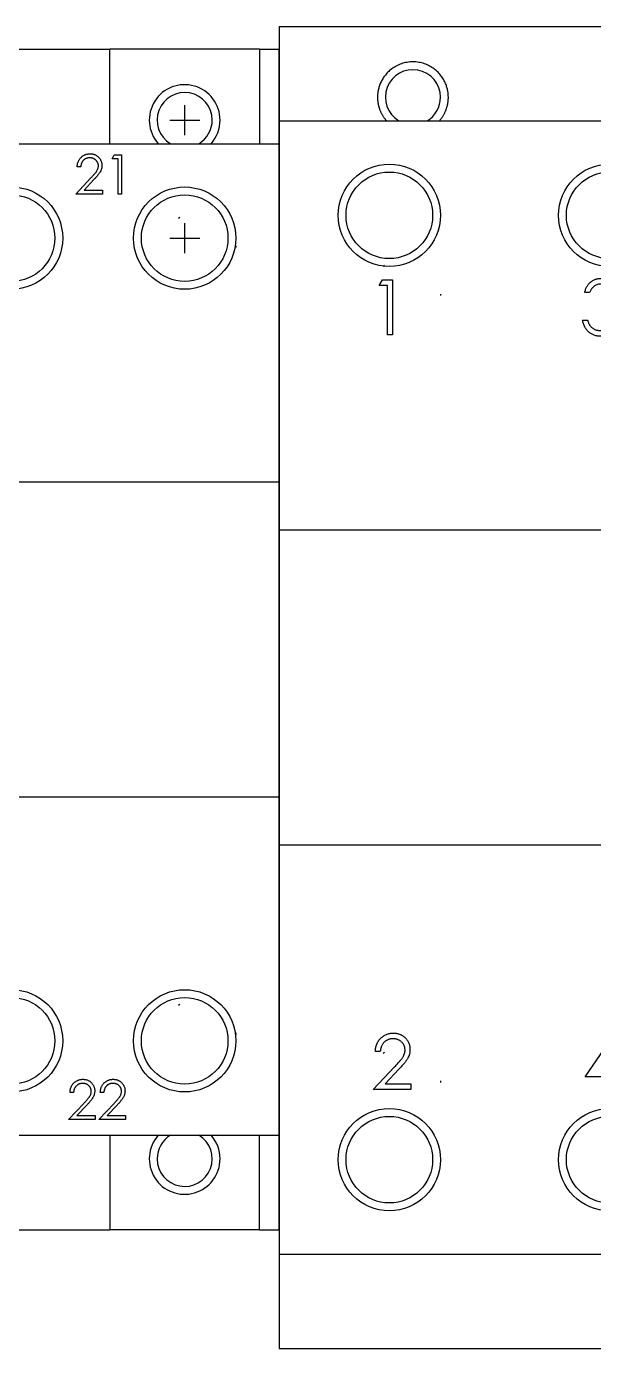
# Model space of a CAD drawing. Extents: x 384046 to 385304, y 295789 to 297989.
# Drawn here: x 384696.9 to 384733, y 297042.2 to 297126.2 of the extents above; entities that cross this region are included whole.
import ezdxf

# ---------------------------------------------------------------- set-up
doc = ezdxf.new("R2010")
doc.units = 0
doc.header["$MEASUREMENT"] = 0
doc.linetypes.add('ACAD_ISO07W100', pattern=[3, 0, -3])
doc.layers.add('PV-1378', color=7, linetype='Continuous')
doc.layers.add('PV-2A84', color=7, linetype='Continuous')

# ---------------------------------------------------------------- blocks, each defined once
blk = doc.blocks.new('Manufacturer上海良信PartName接触器SeriesNDC1ShellFrameLimitingCurrentRemarkPartTypeMinCurrent18.1MaxCurrent25Poles3PMinPower0MaxPower0LibType3DelFlgfalseUpdateDate2023-01-0100000')
at = {"linetype": 'ACAD_ISO07W100', "ltscale": 3}
for centre in [(-20, 25), (-20, -25)]:
    blk.add_circle(centre, 2.25, dxfattribs=at)
at = {"layer": 'PV-1378'}
for p, q in [((-28, 42), (28, 42)), ((-28, 42), (-28, 36)), ((-28, 36), (28, 36)), ((-28, 36), (-28, 10)), ((-21.646, 25.546), (-21.441, 25.905)), ((-21.108, 25.546), (-21.646, 25.546)), ((-21.441, 25.905), (-20.794, 25.905)), ((-21.108, 22.405), (-21.108, 25.546)), ((-20.794, 25.905), (-20.794, 22.405)), ((-8.275, 25.098), (-8.589, 25.098)), ((-8.723, 23.348), (-8.409, 23.348)), ((-20.794, 22.405), (-21.108, 22.405)), ((-28, 10), (-28, -10)), ((28, 10), (-28, 10)), ((-28, -10), (-28, -36)), ((-28, -10), (28, -10)), ((-8.559, -24.741), (-6.648, -21.959)), ((-21.572, -23.126), (-21.886, -23.126)), ((-22.021, -25.549), (-20.663, -24.101)), ((-20.395, -24.256), (-21.271, -25.19)), ((-21.271, -25.19), (-19.642, -25.19)), ((-19.642, -25.19), (-19.642, -25.549)), ((-6.899, -24.741), (-8.559, -24.741)), ((-19.642, -25.549), (-22.021, -25.549)), ((-28, -36), (28, -36)), ((-28, -36), (-28, -42)), ((-28, -42), (28, -42))]:
    blk.add_line(p, q, dxfattribs=at)
for centre, radius in [((-21, 30), 3.25), ((-7, 30), 3.25), ((-21, 30), 2.75), ((-7, 30), 2.75), ((-21, -30), 3.25), ((-7, -30), 3.25), ((-21, -30), 2.75), ((-7, -30), 2.75)]:
    blk.add_circle(centre, radius, dxfattribs=at)
for start, end in [(0, 238.99728), (301.00272, 0)]:
    blk.add_arc((-19.5, 37.5), 1.75, start, end, dxfattribs=at)
for points, weights in [([(-17.25, 37.5), (-17.25, 42), (-21.75, 42), (-21.75, 37.5)], [1, 0.333333333333, 0.333333333333, 1]), ([(-21.75, 37.5), (-21.75, 36.992), (-21.582, 36.453), (-21.177, 36)], [1, 0.815737865167, 0.682404531833, 0.6]), ([(-17.823, 36), (-17.418, 36.453), (-17.25, 36.992), (-17.25, 37.5)], [0.6, 0.682404531833, 0.815737865167, 1])]:
    blk.add_rational_spline(points, weights, degree=3, dxfattribs=at)
for points, knots in [([(-8.589, 25.098), (-8.58, 25.133), (-8.564, 25.202), (-8.529, 25.3), (-8.491, 25.393), (-8.446, 25.479), (-8.396, 25.56), (-8.339, 25.634), (-8.278, 25.702), (-8.21, 25.763), (-8.139, 25.818), (-8.064, 25.865), (-7.986, 25.905), (-7.904, 25.938), (-7.819, 25.963), (-7.731, 25.982), (-7.64, 25.993), (-7.578, 25.995), (-7.547, 25.995)], [0, 0, 0, 0, 0.072625, 0.141977, 0.208985, 0.273957, 0.336889, 0.398745, 0.460116, 0.520825, 0.580994, 0.640152, 0.698622, 0.757271, 0.816427, 0.876254, 0.937165, 1, 1, 1, 1]), ([(-7.543, 25.636), (-7.583, 25.635), (-7.66, 25.632), (-7.773, 25.608), (-7.877, 25.57), (-7.957, 25.525), (-8.016, 25.48), (-8.058, 25.441), (-8.099, 25.398), (-8.137, 25.347), (-8.175, 25.293), (-8.21, 25.233), (-8.244, 25.167), (-8.264, 25.121), (-8.275, 25.098)], [0, 0, 0, 0, 0.122712, 0.239685, 0.351816, 0.463766, 0.520818, 0.579448, 0.640604, 0.705298, 0.773634, 0.844669, 0.920057, 1, 1, 1, 1]), ([(-7.556, 22.316), (-7.593, 22.316), (-7.667, 22.318), (-7.775, 22.33), (-7.879, 22.351), (-7.977, 22.38), (-8.071, 22.416), (-8.16, 22.462), (-8.244, 22.515), (-8.323, 22.577), (-8.397, 22.646), (-8.464, 22.724), (-8.525, 22.809), (-8.578, 22.902), (-8.625, 23.002), (-8.665, 23.11), (-8.699, 23.226), (-8.715, 23.306), (-8.723, 23.348)], [0, 0, 0, 0, 0.0655412, 0.1289632, 0.1903771, 0.2500924, 0.3085484, 0.366398, 0.4245422, 0.48317, 0.5422434, 0.6017394, 0.662506, 0.7248555, 0.7891278, 0.8563464, 0.9262952, 1, 1, 1, 1]), ([(-8.409, 23.348), (-8.401, 23.321), (-8.385, 23.268), (-8.358, 23.193), (-8.327, 23.124), (-8.294, 23.06), (-8.259, 23.002), (-8.22, 22.951), (-8.18, 22.903), (-8.15, 22.877), (-8.135, 22.864)], [0, 0, 0, 0, 0.14977, 0.291316, 0.425966, 0.55216, 0.671527, 0.786122, 0.895325, 1, 1, 1, 1]), ([(-8.135, 22.864), (-8.116, 22.849), (-8.076, 22.819), (-8.013, 22.78), (-7.946, 22.747), (-7.874, 22.721), (-7.799, 22.7), (-7.719, 22.686), (-7.636, 22.676), (-7.579, 22.675), (-7.55, 22.675)], [0, 0, 0, 0, 0.118271, 0.236178, 0.355663, 0.475904, 0.600127, 0.728608, 0.861313, 1, 1, 1, 1]), ([(-21.886, -23.126), (-21.884, -23.084), (-21.88, -23.002), (-21.861, -22.883), (-21.834, -22.769), (-21.796, -22.661), (-21.749, -22.559), (-21.692, -22.462), (-21.625, -22.371), (-21.549, -22.286), (-21.466, -22.209), (-21.377, -22.143), (-21.283, -22.086), (-21.185, -22.039), (-21.081, -22.004), (-20.973, -21.978), (-20.86, -21.962), (-20.784, -21.96), (-20.745, -21.959)], [0, 0, 0, 0, 0.068791, 0.135103, 0.198979, 0.261904, 0.323495, 0.385195, 0.446969, 0.509765, 0.572251, 0.633405, 0.693251, 0.752583, 0.812579, 0.873275, 0.93555, 1, 1, 1, 1]), ([(-20.761, -22.318), (-20.788, -22.319), (-20.842, -22.32), (-20.921, -22.33), (-20.996, -22.347), (-21.068, -22.37), (-21.136, -22.4), (-21.201, -22.437), (-21.262, -22.48), (-21.32, -22.53), (-21.373, -22.585), (-21.419, -22.647), (-21.46, -22.714), (-21.495, -22.786), (-21.524, -22.863), (-21.546, -22.946), (-21.563, -23.034), (-21.569, -23.095), (-21.572, -23.126)], [0, 0, 0, 0, 0.064439, 0.126547, 0.186887, 0.245878, 0.304041, 0.362191, 0.420976, 0.48066, 0.5406, 0.600689, 0.661936, 0.724443, 0.789038, 0.856314, 0.926352, 1, 1, 1, 1]), ([(-20.001, -23.028), (-20.002, -23.004), (-20.003, -22.957), (-20.014, -22.888), (-20.031, -22.821), (-20.055, -22.757), (-20.087, -22.696), (-20.125, -22.637), (-20.169, -22.58), (-20.221, -22.527), (-20.277, -22.478), (-20.337, -22.435), (-20.4, -22.399), (-20.466, -22.37), (-20.535, -22.347), (-20.608, -22.33), (-20.683, -22.32), (-20.734, -22.319), (-20.761, -22.318)], [0, 0, 0, 0, 0.061965, 0.122122, 0.180988, 0.239933, 0.299906, 0.359989, 0.421776, 0.486576, 0.551535, 0.615018, 0.677259, 0.73973, 0.80305, 0.866495, 0.931973, 1, 1, 1, 1]), ([(-20.745, -21.959), (-20.706, -21.96), (-20.631, -21.962), (-20.521, -21.977), (-20.416, -22.001), (-20.317, -22.034), (-20.224, -22.079), (-20.136, -22.133), (-20.053, -22.195), (-19.979, -22.268), (-19.91, -22.346), (-19.851, -22.43), (-19.8, -22.516), (-19.758, -22.606), (-19.727, -22.7), (-19.704, -22.796), (-19.69, -22.897), (-19.688, -22.965), (-19.687, -23)], [0, 0, 0, 0, 0.0694755, 0.1365168, 0.2007888, 0.2638297, 0.325735, 0.3872907, 0.4495092, 0.5129678, 0.5762752, 0.6375801, 0.6979026, 0.7571721, 0.8165985, 0.8766532, 0.9372896, 1, 1, 1, 1]), ([(-20.663, -24.101), (-20.63, -24.066), (-20.567, -24), (-20.477, -23.903), (-20.396, -23.813), (-20.324, -23.731), (-20.262, -23.654), (-20.208, -23.586), (-20.164, -23.523), (-20.116, -23.45), (-20.07, -23.362), (-20.03, -23.253), (-20.006, -23.141), (-20.003, -23.066), (-20.001, -23.028)], [0, 0, 0, 0, 0.110803, 0.212829, 0.306101, 0.390647, 0.466924, 0.534481, 0.593587, 0.644557, 0.7362, 0.825024, 0.911986, 1, 1, 1, 1]), ([(-19.687, -23), (-19.689, -23.049), (-19.692, -23.145), (-19.721, -23.287), (-19.766, -23.425), (-19.82, -23.536), (-19.874, -23.625), (-19.923, -23.698), (-19.981, -23.777), (-20.048, -23.862), (-20.122, -23.952), (-20.205, -24.049), (-20.297, -24.15), (-20.362, -24.22), (-20.395, -24.256)], [0, 0, 0, 0, 0.098702, 0.195672, 0.292422, 0.391343, 0.444462, 0.504229, 0.570352, 0.642546, 0.722288, 0.807921, 0.90047, 1, 1, 1, 1])]:
    blk.add_open_spline(points, degree=3, knots=knots, dxfattribs=at)
blk = doc.blocks.new('Manufacturer上海良信PartName接触器SeriesNDC1ShellFrameLimitingCurrentRemarkPartTypeMinCurrent12.1MaxCurrent18Poles3PMinPower0MaxPower0LibType3DelFlgfalseUpdateDate2023-01-0100000')
for p, q in [((16.5, 32.048), (16.5, 33.952)), ((16.5, 32.048), (16.5, 33.952)), ((16.5, 32.048), (16.5, 33.952)), ((15.548, 33), (17.452, 33)), ((15.548, 33), (17.452, 33)), ((15.548, 33), (17.452, 33)), ((16.5, 24.548), (16.5, 26.452)), ((15.548, 25.5), (17.452, 25.5))]:
    blk.add_line(p, q)
at = {"linetype": 'ACAD_ISO07W100', "ltscale": 3}
for centre in [(17.5, 25), (17.5, -25)]:
    blk.add_circle(centre, 2.25, dxfattribs=at)
at = {"layer": 'PV-2A84'}
for p, q in [((-11.75, 37.5), (11.75, 37.5)), ((21.25, 37.5), (11.75, 37.5)), ((11.75, 31.5), (11.75, 37.5)), ((21.25, 37.5), (22.5, 37.5)), ((21.25, 37.5), (21.25, 31.5)), ((22.5, 31.5), (22.5, 37.5)), ((-22.5, 31.5), (22.5, 31.5)), ((22.5, 10), (22.5, 31.5)), ((11.884, 30.538), (12.03, 30.794)), ((12.268, 30.538), (11.884, 30.538)), ((12.03, 30.794), (12.493, 30.794)), ((12.268, 28.294), (12.268, 30.538)), ((12.493, 30.794), (12.493, 28.294)), ((9.896, 30.025), (9.672, 30.025)), ((9.576, 28.294), (10.545, 29.329)), ((10.737, 29.218), (10.111, 28.551)), ((11.275, 28.294), (9.576, 28.294)), ((10.111, 28.551), (11.275, 28.551)), ((11.275, 28.551), (11.275, 28.294)), ((12.493, 28.294), (12.268, 28.294)), ((22.5, 10), (-22.5, 10)), ((22.5, -10), (22.5, 10)), ((-22.5, -10), (22.5, -10)), ((22.5, -31.5), (22.5, -10)), ((9.44, -28.778), (9.216, -28.778)), ((11.363, -28.778), (11.139, -28.778)), ((9.12, -30.508), (10.089, -29.474)), ((10.28, -29.584), (9.655, -30.252)), ((11.043, -30.508), (12.012, -29.474)), ((12.204, -29.584), (11.578, -30.252)), ((10.818, -30.508), (9.12, -30.508)), ((9.655, -30.252), (10.818, -30.252)), ((10.818, -30.252), (10.818, -30.508)), ((12.741, -30.508), (11.043, -30.508)), ((11.578, -30.252), (12.741, -30.252)), ((12.741, -30.252), (12.741, -30.508)), ((-22.5, -31.5), (22.5, -31.5)), ((11.75, -31.5), (11.75, -37.5)), ((21.25, -37.5), (21.25, -31.5)), ((22.5, -37.5), (22.5, -31.5)), ((-22.5, -37.5), (11.75, -37.5)), ((21.25, -37.5), (11.75, -37.5)), ((21.25, -37.5), (22.5, -37.5))]:
    blk.add_line(p, q, dxfattribs=at)
for centre, radius in [((5.5, 25.5), 3.25), ((16.5, 25.5), 3.25), ((5.5, 25.5), 2.75), ((16.5, 25.5), 2.75), ((5.5, -25.5), 3.25), ((16.5, -25.5), 3.25), ((5.5, -25.5), 2.75), ((16.5, -25.5), 2.75)]:
    blk.add_circle(centre, radius, dxfattribs=at)
for centre, radius, start, end in [((16.5, 33), 2.25, 0, 221.81031), ((16.5, 33), 1.75, 0, 238.99728), ((16.5, 33), 1.75, 301.00272, 0), ((16.5, 33), 2.25, 318.18969, 0), ((16.5, -33), 2.25, 138.18969, 0), ((16.5, -33), 1.75, 121.00272, 180), ((16.5, -33), 1.75, 180, 58.99728), ((16.5, -33), 2.25, 0, 41.81031)]:
    blk.add_arc(centre, radius, start, end, dxfattribs=at)
for points, knots in [([(9.672, 30.025), (9.674, 30.055), (9.676, 30.113), (9.69, 30.198), (9.709, 30.28), (9.736, 30.357), (9.77, 30.43), (9.811, 30.5), (9.859, 30.565), (9.913, 30.625), (9.972, 30.68), (10.036, 30.727), (10.103, 30.768), (10.173, 30.801), (10.247, 30.827), (10.324, 30.845), (10.405, 30.857), (10.459, 30.858), (10.487, 30.858)], [0, 0, 0, 0, 0.068791, 0.135103, 0.198979, 0.261904, 0.323495, 0.385195, 0.446969, 0.509765, 0.572251, 0.633405, 0.693251, 0.752583, 0.812579, 0.873275, 0.93555, 1, 1, 1, 1]), ([(10.476, 30.602), (10.456, 30.601), (10.418, 30.6), (10.362, 30.593), (10.308, 30.581), (10.256, 30.565), (10.208, 30.544), (10.161, 30.518), (10.118, 30.486), (10.077, 30.451), (10.039, 30.411), (10.006, 30.367), (9.977, 30.32), (9.951, 30.268), (9.931, 30.213), (9.915, 30.154), (9.903, 30.091), (9.899, 30.047), (9.896, 30.025)], [0, 0, 0, 0, 0.064439, 0.126547, 0.186887, 0.245878, 0.304041, 0.362191, 0.420976, 0.48066, 0.5406, 0.600689, 0.661936, 0.724443, 0.789038, 0.856314, 0.926352, 1, 1, 1, 1]), ([(11.018, 30.095), (11.018, 30.112), (11.017, 30.146), (11.009, 30.195), (10.997, 30.243), (10.98, 30.289), (10.957, 30.332), (10.93, 30.374), (10.898, 30.415), (10.862, 30.453), (10.821, 30.488), (10.779, 30.518), (10.734, 30.544), (10.686, 30.565), (10.637, 30.582), (10.585, 30.593), (10.531, 30.6), (10.495, 30.601), (10.476, 30.602)], [0, 0, 0, 0, 0.0619654, 0.1221219, 0.1809885, 0.2399332, 0.2999058, 0.3599888, 0.4217757, 0.4865758, 0.5515348, 0.6150175, 0.6772586, 0.73973, 0.8030501, 0.8664951, 0.9319735, 1, 1, 1, 1]), ([(10.487, 30.858), (10.515, 30.858), (10.569, 30.856), (10.647, 30.846), (10.722, 30.829), (10.793, 30.805), (10.859, 30.773), (10.922, 30.734), (10.981, 30.69), (11.034, 30.638), (11.083, 30.582), (11.126, 30.522), (11.162, 30.461), (11.192, 30.397), (11.214, 30.33), (11.231, 30.26), (11.24, 30.189), (11.242, 30.14), (11.243, 30.115)], [0, 0, 0, 0, 0.069475, 0.136517, 0.200789, 0.26383, 0.325735, 0.387291, 0.449509, 0.512968, 0.576275, 0.63758, 0.697903, 0.757172, 0.816599, 0.876653, 0.93729, 1, 1, 1, 1]), ([(10.545, 29.329), (10.569, 29.354), (10.614, 29.401), (10.679, 29.47), (10.736, 29.534), (10.788, 29.593), (10.832, 29.648), (10.871, 29.697), (10.902, 29.741), (10.936, 29.793), (10.969, 29.857), (10.998, 29.934), (11.015, 30.014), (11.017, 30.068), (11.018, 30.095)], [0, 0, 0, 0, 0.110803, 0.212829, 0.306101, 0.390647, 0.466924, 0.534481, 0.593587, 0.644557, 0.7362, 0.825024, 0.911986, 1, 1, 1, 1]), ([(11.243, 30.115), (11.241, 30.08), (11.239, 30.011), (11.218, 29.91), (11.186, 29.812), (11.148, 29.732), (11.109, 29.669), (11.074, 29.616), (11.033, 29.56), (10.985, 29.499), (10.932, 29.435), (10.873, 29.366), (10.807, 29.293), (10.761, 29.244), (10.737, 29.218)], [0, 0, 0, 0, 0.098702, 0.195672, 0.292422, 0.391343, 0.444462, 0.504229, 0.570352, 0.642546, 0.722288, 0.807921, 0.90047, 1, 1, 1, 1]), ([(9.216, -28.778), (9.217, -28.748), (9.22, -28.689), (9.234, -28.604), (9.253, -28.523), (9.28, -28.446), (9.314, -28.372), (9.354, -28.303), (9.402, -28.238), (9.457, -28.178), (9.516, -28.123), (9.58, -28.075), (9.647, -28.035), (9.717, -28.001), (9.791, -27.976), (9.868, -27.957), (9.948, -27.946), (10.003, -27.945), (10.031, -27.944)], [0, 0, 0, 0, 0.068791, 0.135103, 0.198979, 0.261904, 0.323495, 0.385195, 0.446969, 0.509765, 0.572251, 0.633405, 0.693251, 0.752583, 0.812579, 0.873275, 0.93555, 1, 1, 1, 1]), ([(10.02, -28.201), (10, -28.201), (9.962, -28.202), (9.905, -28.209), (9.851, -28.221), (9.8, -28.238), (9.751, -28.259), (9.705, -28.285), (9.661, -28.316), (9.62, -28.352), (9.583, -28.391), (9.549, -28.435), (9.52, -28.483), (9.495, -28.534), (9.475, -28.59), (9.459, -28.649), (9.446, -28.712), (9.442, -28.755), (9.44, -28.778)], [0, 0, 0, 0, 0.064439, 0.126547, 0.186887, 0.245878, 0.304041, 0.362191, 0.420976, 0.48066, 0.5406, 0.600689, 0.661936, 0.724443, 0.789038, 0.856314, 0.926352, 1, 1, 1, 1]), ([(10.562, -28.707), (10.561, -28.69), (10.561, -28.657), (10.553, -28.607), (10.541, -28.56), (10.524, -28.514), (10.501, -28.47), (10.474, -28.428), (10.442, -28.388), (10.405, -28.35), (10.365, -28.315), (10.322, -28.284), (10.277, -28.258), (10.23, -28.237), (10.181, -28.221), (10.129, -28.209), (10.075, -28.202), (10.038, -28.201), (10.02, -28.201)], [0, 0, 0, 0, 0.061965, 0.122122, 0.180988, 0.239933, 0.299906, 0.359989, 0.421776, 0.486576, 0.551535, 0.615018, 0.677259, 0.73973, 0.80305, 0.866495, 0.931973, 1, 1, 1, 1]), ([(10.031, -27.944), (10.059, -27.945), (10.112, -27.946), (10.191, -27.957), (10.266, -27.974), (10.337, -27.998), (10.403, -28.03), (10.466, -28.068), (10.525, -28.113), (10.578, -28.165), (10.627, -28.221), (10.669, -28.28), (10.705, -28.342), (10.736, -28.406), (10.758, -28.473), (10.775, -28.542), (10.784, -28.614), (10.786, -28.663), (10.786, -28.687)], [0, 0, 0, 0, 0.069475, 0.136517, 0.200789, 0.26383, 0.325735, 0.387291, 0.449509, 0.512968, 0.576275, 0.63758, 0.697903, 0.757172, 0.816599, 0.876653, 0.93729, 1, 1, 1, 1]), ([(11.139, -28.778), (11.14, -28.748), (11.143, -28.689), (11.157, -28.604), (11.176, -28.523), (11.203, -28.446), (11.237, -28.372), (11.277, -28.303), (11.325, -28.238), (11.38, -28.178), (11.439, -28.123), (11.503, -28.075), (11.57, -28.035), (11.64, -28.001), (11.714, -27.976), (11.791, -27.957), (11.871, -27.946), (11.926, -27.945), (11.954, -27.944)], [0, 0, 0, 0, 0.068791, 0.135103, 0.198979, 0.261904, 0.323495, 0.385195, 0.446969, 0.509765, 0.572251, 0.633405, 0.693251, 0.752583, 0.812579, 0.873275, 0.93555, 1, 1, 1, 1]), ([(11.943, -28.201), (11.923, -28.201), (11.885, -28.202), (11.828, -28.209), (11.775, -28.221), (11.723, -28.238), (11.674, -28.259), (11.628, -28.285), (11.584, -28.316), (11.543, -28.352), (11.506, -28.391), (11.472, -28.435), (11.443, -28.483), (11.418, -28.534), (11.398, -28.59), (11.382, -28.649), (11.369, -28.712), (11.365, -28.755), (11.363, -28.778)], [0, 0, 0, 0, 0.064439, 0.126547, 0.186887, 0.245878, 0.304041, 0.362191, 0.420976, 0.48066, 0.5406, 0.600689, 0.661936, 0.724443, 0.789038, 0.856314, 0.926352, 1, 1, 1, 1]), ([(12.485, -28.707), (12.485, -28.69), (12.484, -28.657), (12.476, -28.607), (12.464, -28.56), (12.447, -28.514), (12.424, -28.47), (12.397, -28.428), (12.365, -28.388), (12.328, -28.35), (12.288, -28.315), (12.245, -28.284), (12.2, -28.258), (12.153, -28.237), (12.104, -28.221), (12.052, -28.209), (11.998, -28.202), (11.961, -28.201), (11.943, -28.201)], [0, 0, 0, 0, 0.061965, 0.122122, 0.180988, 0.239933, 0.299906, 0.359989, 0.421776, 0.486576, 0.551535, 0.615018, 0.677259, 0.73973, 0.80305, 0.866495, 0.931973, 1, 1, 1, 1]), ([(11.954, -27.944), (11.982, -27.945), (12.035, -27.946), (12.114, -27.957), (12.189, -27.974), (12.26, -27.998), (12.326, -28.03), (12.389, -28.068), (12.448, -28.113), (12.501, -28.165), (12.55, -28.221), (12.592, -28.28), (12.628, -28.342), (12.659, -28.406), (12.681, -28.473), (12.698, -28.542), (12.707, -28.614), (12.709, -28.663), (12.709, -28.687)], [0, 0, 0, 0, 0.069475, 0.136517, 0.200789, 0.26383, 0.325735, 0.387291, 0.449509, 0.512968, 0.576275, 0.63758, 0.697903, 0.757172, 0.816599, 0.876653, 0.93729, 1, 1, 1, 1]), ([(10.089, -29.474), (10.113, -29.449), (10.158, -29.402), (10.222, -29.333), (10.28, -29.268), (10.331, -29.209), (10.375, -29.155), (10.415, -29.106), (10.446, -29.061), (10.48, -29.009), (10.513, -28.946), (10.542, -28.868), (10.559, -28.788), (10.561, -28.735), (10.562, -28.707)], [0, 0, 0, 0, 0.110803, 0.212829, 0.306101, 0.390647, 0.466924, 0.534481, 0.593587, 0.644557, 0.7362, 0.825024, 0.911986, 1, 1, 1, 1]), ([(10.786, -28.687), (10.785, -28.722), (10.783, -28.791), (10.762, -28.893), (10.73, -28.991), (10.692, -29.07), (10.653, -29.134), (10.618, -29.186), (10.577, -29.243), (10.529, -29.303), (10.476, -29.368), (10.416, -29.437), (10.351, -29.509), (10.304, -29.559), (10.28, -29.584)], [0, 0, 0, 0, 0.098702, 0.195672, 0.292422, 0.391343, 0.444462, 0.504229, 0.570352, 0.642546, 0.722288, 0.807921, 0.90047, 1, 1, 1, 1]), ([(12.012, -29.474), (12.036, -29.449), (12.081, -29.402), (12.145, -29.333), (12.203, -29.268), (12.254, -29.209), (12.299, -29.155), (12.338, -29.106), (12.369, -29.061), (12.403, -29.009), (12.436, -28.946), (12.465, -28.868), (12.482, -28.788), (12.484, -28.735), (12.485, -28.707)], [0, 0, 0, 0, 0.110803, 0.212829, 0.306101, 0.390647, 0.466924, 0.534481, 0.593587, 0.644557, 0.7362, 0.825024, 0.911986, 1, 1, 1, 1]), ([(12.709, -28.687), (12.708, -28.722), (12.706, -28.791), (12.685, -28.893), (12.653, -28.991), (12.615, -29.07), (12.576, -29.134), (12.541, -29.186), (12.5, -29.243), (12.452, -29.303), (12.399, -29.368), (12.339, -29.437), (12.274, -29.509), (12.227, -29.559), (12.204, -29.584)], [0, 0, 0, 0, 0.098702, 0.195672, 0.292422, 0.391343, 0.444462, 0.504229, 0.570352, 0.642546, 0.722288, 0.807921, 0.90047, 1, 1, 1, 1])]:
    blk.add_open_spline(points, degree=3, knots=knots, dxfattribs=at)

msp = doc.modelspace()

# ---------------------------------------------------------------- block references
for name, p in [('Manufacturer上海良信PartName接触器SeriesNDC1ShellFrameLimitingCurrentRemarkPartTypeMinCurrent18.1MaxCurrent25Poles3PMinPower0MaxPower0LibType3DelFlgfalseUpdateDate2023-01-0100000', (384740.988, 297084.227)), ('Manufacturer上海良信PartName接触器SeriesNDC1ShellFrameLimitingCurrentRemarkPartTypeMinCurrent12.1MaxCurrent18Poles3PMinPower0MaxPower0LibType3DelFlgfalseUpdateDate2023-01-0100000', (384690.488, 297087.278))]:
    msp.add_blockref(name, p)

doc.saveas('drawing.dxf')
